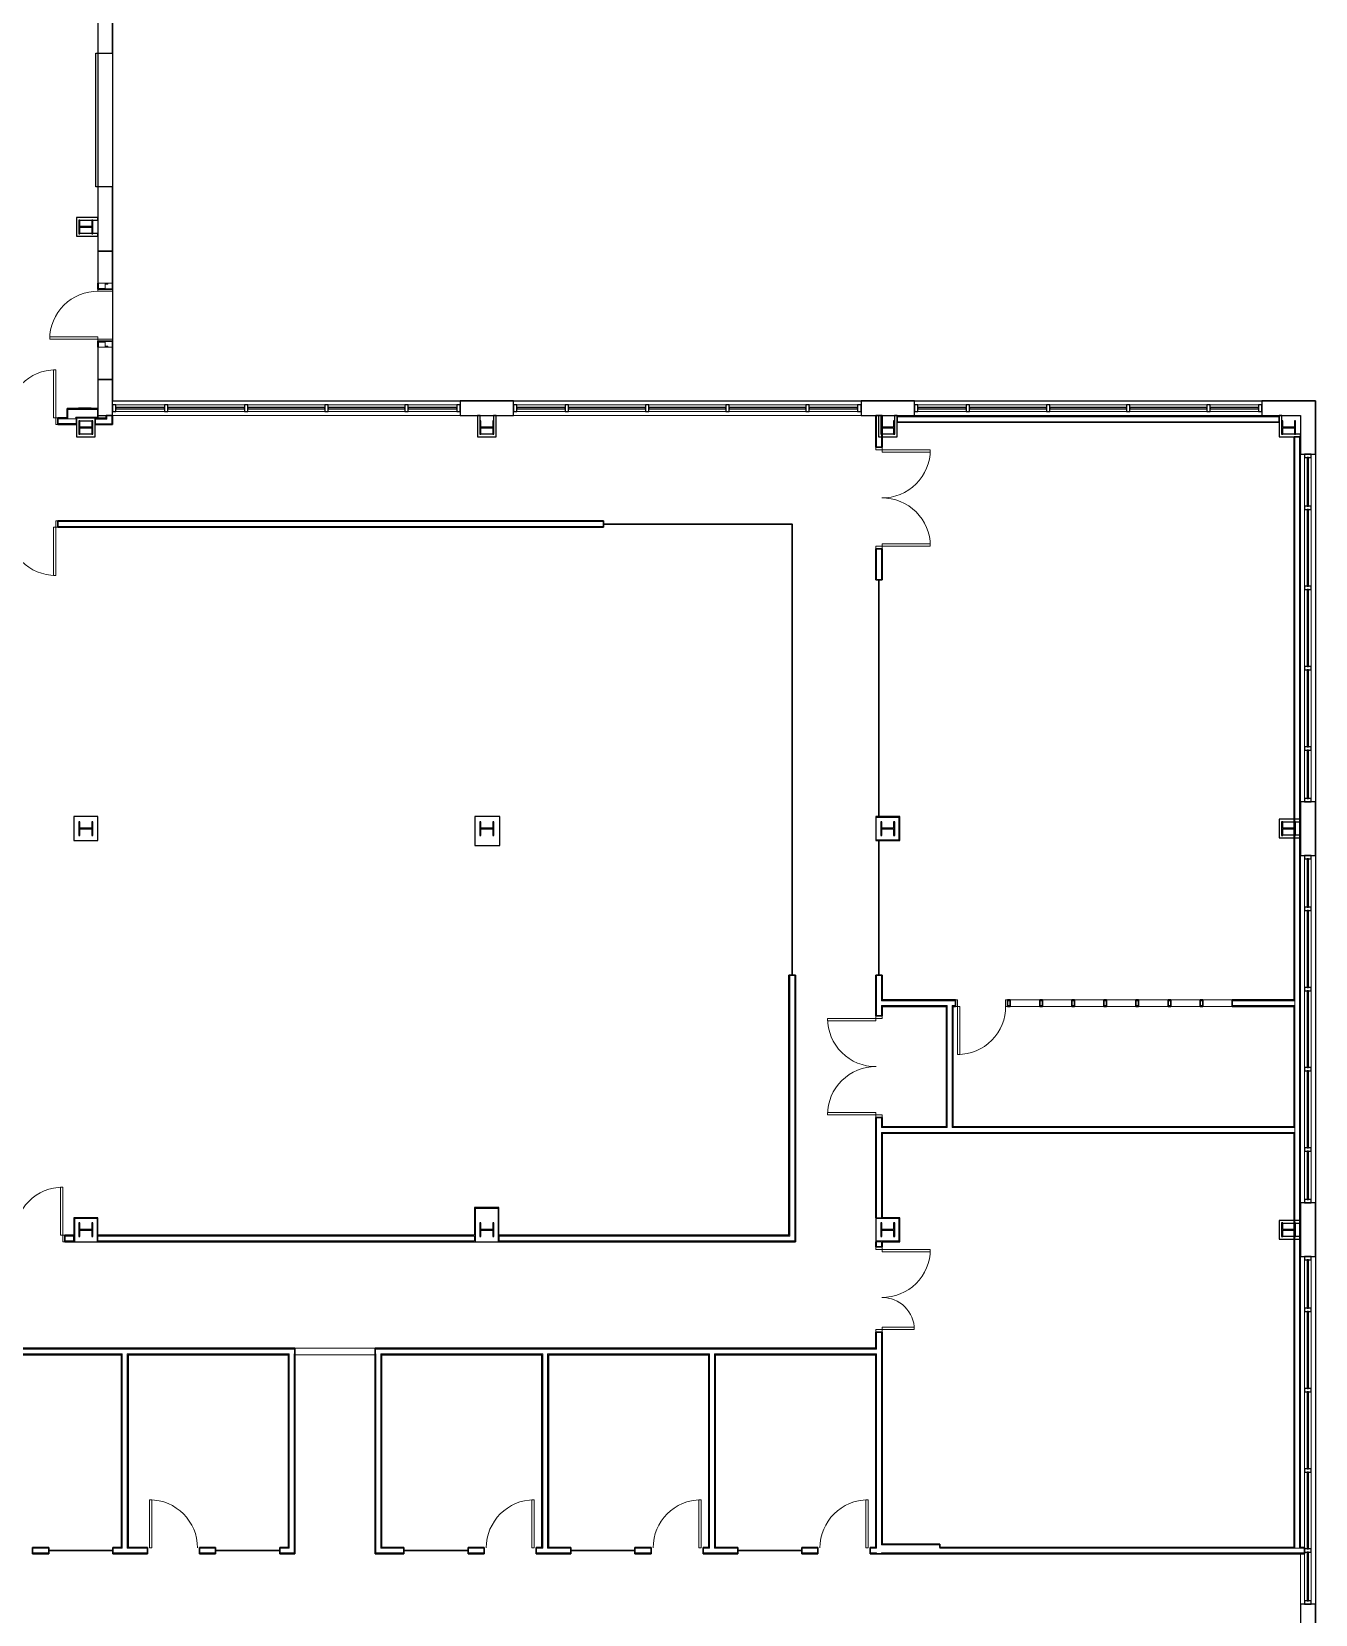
# Model space of a CAD drawing. Header units: millimetres. Extents: x -15988 to 119026, y 0 to 105082.
# Drawn here: x 94626 to 119026, y 19542 to 49610 of the extents above; entities that cross this region are included whole.
import ezdxf

# ---------------------------------------------------------------- set-up
doc = ezdxf.new("R2010")
doc.units = ezdxf.units.MM
doc.header["$LTSCALE"] = 25
doc.header["$MEASUREMENT"] = 0
doc.layers.add('PLANON_CONSTRUCTION', color=8, linetype='CONTINUOUS', lineweight=18)
doc.layers.add('PLANON_FLOOR_POLYLINE', color=5, linetype='CONTINUOUS')

msp = doc.modelspace()

# ---------------------------------------------------------------- linework, layer by layer
at = {"layer": 'PLANON_CONSTRUCTION', "lineweight": 25}
for p, q in [((95883, 51742), (95883, 49202)), ((96166, 49202), (96166, 51742)), ((95845, 49202), (95883, 49202)), ((95845, 46662), (95845, 49202)), ((95883, 49202), (96166, 49202)), ((95883, 49202), (95883, 46662)), ((95883, 46662), (95845, 46662)), ((96166, 46662), (95883, 46662)), ((95883, 46662), (95883, 45442)), ((96166, 45442), (96166, 46662)), ((95531, 46077), (95480, 46077)), ((95480, 46077), (95480, 45722)), ((95525, 46028), (95525, 45771)), ((95545, 46028), (95525, 46028)), ((95883, 46077), (95531, 46077)), ((95545, 45906), (95545, 46028)), ((95545, 46027), (95770, 46027)), ((95790, 46028), (95770, 46028)), ((95770, 46028), (95770, 45906)), ((95789, 46027), (95883, 46027)), ((95790, 45771), (95790, 46028)), ((95883, 46027), (95883, 46077)), ((95480, 45722), (95531, 45722)), ((95525, 45771), (95545, 45771)), ((95531, 45722), (95883, 45722)), ((95770, 45906), (95545, 45906)), ((95545, 45771), (95545, 45894)), ((95545, 45894), (95770, 45894)), ((95770, 45773), (95545, 45773)), ((95770, 45894), (95770, 45771)), ((95770, 45771), (95790, 45771)), ((95883, 45773), (95789, 45773)), ((95883, 45722), (95883, 45773)), ((96166, 45442), (95883, 45442)), ((95883, 45442), (95883, 44833)), ((95883, 45442), (96166, 45442)), ((96166, 44833), (96166, 45442)), ((95883, 43614), (95883, 43004)), ((96166, 43004), (96166, 43614)), ((96166, 43004), (95883, 43004)), ((95883, 43004), (95883, 42598)), ((95883, 43004), (96166, 43004)), ((96166, 42598), (96166, 43004)), ((95883, 42598), (95883, 42315)), ((96166, 42315), (96166, 42598)), ((96229, 42520), (96166, 42520)), ((96166, 42520), (96166, 42393)), ((96229, 42393), (96229, 42520)), ((97150, 42469), (96229, 42469)), ((96229, 42469), (96229, 42444)), ((96229, 42444), (97150, 42444)), ((97150, 42444), (97150, 42469)), ((98674, 42469), (97213, 42469)), ((97213, 42469), (97213, 42444)), ((97213, 42444), (98674, 42444)), ((98674, 42444), (98674, 42469)), ((100198, 42469), (98737, 42469)), ((98737, 42469), (98737, 42444)), ((98737, 42444), (100198, 42444)), ((100198, 42444), (100198, 42469)), ((101722, 42469), (100261, 42469)), ((100261, 42469), (100261, 42444)), ((100261, 42444), (101722, 42444)), ((101722, 42444), (101722, 42469)), ((102706, 42469), (101785, 42469)), ((101785, 42469), (101785, 42444)), ((101785, 42444), (102706, 42444)), ((102706, 42444), (102706, 42469)), ((103278, 42598), (102770, 42598)), ((102770, 42598), (102770, 42315)), ((103786, 42598), (103278, 42598)), ((103786, 42315), (103786, 42598)), ((103849, 42520), (103786, 42520)), ((103786, 42520), (103786, 42393)), ((103849, 42393), (103849, 42520)), ((104770, 42469), (103849, 42469)), ((103849, 42469), (103849, 42444)), ((103849, 42444), (104770, 42444)), ((104770, 42444), (104770, 42469)), ((106294, 42469), (104833, 42469)), ((104833, 42469), (104833, 42444)), ((104833, 42444), (106294, 42444)), ((106294, 42444), (106294, 42469)), ((107818, 42469), (106357, 42469)), ((106357, 42469), (106357, 42444)), ((106357, 42444), (107818, 42444)), ((107818, 42444), (107818, 42469)), ((109342, 42469), (107881, 42469)), ((107881, 42469), (107881, 42444)), ((107881, 42444), (109342, 42444)), ((109342, 42444), (109342, 42469)), ((110326, 42469), (109405, 42469)), ((109405, 42469), (109405, 42444)), ((109405, 42444), (110326, 42444)), ((110326, 42444), (110326, 42469)), ((110898, 42598), (110390, 42598)), ((110390, 42598), (110390, 42315)), ((111406, 42598), (110898, 42598)), ((111406, 42315), (111406, 42598)), ((111469, 42520), (111406, 42520)), ((111406, 42520), (111406, 42393)), ((111469, 42393), (111469, 42520)), ((112390, 42469), (111469, 42469)), ((111469, 42469), (111469, 42444)), ((111469, 42444), (112390, 42444)), ((112390, 42444), (112390, 42469)), ((113914, 42469), (112453, 42469)), ((112453, 42469), (112453, 42444)), ((112453, 42444), (113914, 42444)), ((113914, 42444), (113914, 42469)), ((115438, 42469), (113977, 42469)), ((113977, 42469), (113977, 42444)), ((113977, 42444), (115438, 42444)), ((115438, 42444), (115438, 42469)), ((116962, 42469), (115501, 42469)), ((115501, 42469), (115501, 42444)), ((115501, 42444), (116962, 42444)), ((116962, 42444), (116962, 42469)), ((117946, 42469), (117025, 42469)), ((117025, 42469), (117025, 42444)), ((117025, 42444), (117946, 42444)), ((117946, 42444), (117946, 42469)), ((118518, 42598), (118010, 42598)), ((118010, 42598), (118010, 42315)), ((118743, 42598), (118518, 42598)), ((119026, 42598), (118743, 42598)), ((119026, 42090), (119026, 42598)), ((95531, 42267), (95480, 42267)), ((95480, 42267), (95480, 41912)), ((95525, 42218), (95525, 41961)), ((95545, 42218), (95525, 42218)), ((95785, 42267), (95531, 42267)), ((95545, 42096), (95545, 42218)), ((95545, 42217), (95770, 42217)), ((95770, 42096), (95545, 42096)), ((95790, 42218), (95770, 42218)), ((95770, 42218), (95770, 42096)), ((95835, 42267), (95785, 42267)), ((95790, 41961), (95790, 42218)), ((95835, 41912), (95835, 42267)), ((95883, 42315), (96166, 42315)), ((96166, 42393), (96229, 42393)), ((102770, 42315), (103278, 42315)), ((103151, 42315), (103100, 42315)), ((103100, 42315), (103100, 41912)), ((103145, 42218), (103145, 41961)), ((103165, 42218), (103145, 42218)), ((103151, 42218), (103151, 42315)), ((103165, 42096), (103165, 42218)), ((103390, 42096), (103165, 42096)), ((103278, 42315), (103786, 42315)), ((103410, 42218), (103390, 42218)), ((103390, 42218), (103390, 42096)), ((103405, 42315), (103405, 42218)), ((103455, 42315), (103405, 42315)), ((103410, 41961), (103410, 42218)), ((103455, 41912), (103455, 42315)), ((103786, 42393), (103849, 42393)), ((110390, 42315), (110898, 42315)), ((110771, 42315), (110720, 42315)), ((110720, 42315), (110720, 41912)), ((110765, 42218), (110765, 41961)), ((110785, 42218), (110765, 42218)), ((110771, 42218), (110771, 42315)), ((110785, 42096), (110785, 42218)), ((111010, 42096), (110785, 42096)), ((110898, 42315), (111406, 42315)), ((111030, 42218), (111010, 42218)), ((111010, 42218), (111010, 42096)), ((111025, 42315), (111025, 42218)), ((111075, 42315), (111025, 42315)), ((111030, 41961), (111030, 42218)), ((111075, 41912), (111075, 42315)), ((111406, 42393), (111469, 42393)), ((118010, 42315), (118518, 42315)), ((118391, 42315), (118340, 42315)), ((118340, 42315), (118340, 41912)), ((118385, 42218), (118385, 41961)), ((118405, 42218), (118385, 42218)), ((118391, 42218), (118391, 42315)), ((118405, 42096), (118405, 42218)), ((118630, 42096), (118405, 42096)), ((118518, 42315), (118743, 42315)), ((118650, 42218), (118630, 42218)), ((118630, 42218), (118630, 42096)), ((118650, 41961), (118650, 42218)), ((118743, 42315), (118743, 42090)), ((95480, 41912), (95531, 41912)), ((95525, 41961), (95545, 41961)), ((95531, 41912), (95785, 41912)), ((95545, 41961), (95545, 42084)), ((95545, 42084), (95770, 42084)), ((95770, 41963), (95545, 41963)), ((95770, 42084), (95770, 41961)), ((95770, 41961), (95790, 41961)), ((95785, 41912), (95835, 41912)), ((103100, 41912), (103151, 41912)), ((103145, 41961), (103165, 41961)), ((103151, 41912), (103405, 41912)), ((103165, 41961), (103165, 42084)), ((103165, 42084), (103390, 42084)), ((103390, 41963), (103165, 41963)), ((103390, 42084), (103390, 41961)), ((103390, 41961), (103410, 41961)), ((103405, 41912), (103455, 41912)), ((110720, 41912), (110771, 41912)), ((110765, 41961), (110785, 41961)), ((110771, 41912), (111025, 41912)), ((110785, 41961), (110785, 42084)), ((110785, 42084), (111010, 42084)), ((111010, 41963), (110785, 41963)), ((111010, 42084), (111010, 41961)), ((111010, 41961), (111030, 41961)), ((111025, 41912), (111075, 41912)), ((118340, 41912), (118391, 41912)), ((118385, 41961), (118405, 41961)), ((118391, 41912), (118743, 41912)), ((118405, 41961), (118405, 42084)), ((118405, 42084), (118630, 42084)), ((118630, 41963), (118405, 41963)), ((118630, 42084), (118630, 41961)), ((118630, 41961), (118650, 41961)), ((118743, 41963), (118649, 41963)), ((118743, 42090), (118743, 41582)), ((118743, 41912), (118743, 41963)), ((119026, 41582), (119026, 42090)), ((118743, 41582), (119026, 41582)), ((118897, 41518), (118872, 41518)), ((118872, 41518), (118872, 40597)), ((118897, 40597), (118897, 41518)), ((118872, 40597), (118897, 40597)), ((118897, 40534), (118872, 40534)), ((118872, 40534), (118872, 39073)), ((118897, 39073), (118897, 40534)), ((118872, 39073), (118897, 39073)), ((118897, 39010), (118872, 39010)), ((118872, 39010), (118872, 37549)), ((118897, 37549), (118897, 39010)), ((118872, 37549), (118897, 37549)), ((118897, 37486), (118872, 37486)), ((118872, 37486), (118872, 36025)), ((118897, 36025), (118897, 37486)), ((118872, 36025), (118897, 36025)), ((118897, 35962), (118872, 35962)), ((118872, 35962), (118872, 35041)), ((118897, 35041), (118897, 35962)), ((119026, 34978), (118743, 34978)), ((118743, 34978), (118743, 34470)), ((118948, 35041), (118821, 35041)), ((118821, 35041), (118821, 34978)), ((118821, 34978), (118948, 34978)), ((118872, 35041), (118897, 35041)), ((118948, 34978), (118948, 35041)), ((119026, 34470), (119026, 34978)), ((95886, 34698), (95429, 34698)), ((95429, 34698), (95429, 34241)), ((95525, 34598), (95525, 34341)), ((95545, 34598), (95525, 34598)), ((95545, 34476), (95545, 34598)), ((95790, 34598), (95770, 34598)), ((95770, 34598), (95770, 34476)), ((95790, 34341), (95790, 34598)), ((95886, 34241), (95886, 34698)), ((103522, 34698), (103049, 34698)), ((103049, 34698), (103049, 34152)), ((103145, 34598), (103145, 34341)), ((103165, 34598), (103145, 34598)), ((103165, 34476), (103165, 34598)), ((103410, 34598), (103390, 34598)), ((103390, 34598), (103390, 34476)), ((103410, 34341), (103410, 34598)), ((103522, 34152), (103522, 34698)), ((111126, 34698), (110669, 34698)), ((110669, 34698), (110669, 34241)), ((110765, 34598), (110765, 34341)), ((110785, 34598), (110765, 34598)), ((110785, 34476), (110785, 34598)), ((111030, 34598), (111010, 34598)), ((111010, 34598), (111010, 34476)), ((111030, 34341), (111030, 34598)), ((111126, 34241), (111126, 34698)), ((118391, 34647), (118340, 34647)), ((118340, 34647), (118340, 34292)), ((118385, 34598), (118385, 34341)), ((118405, 34598), (118385, 34598)), ((118743, 34647), (118391, 34647)), ((118405, 34476), (118405, 34598)), ((118405, 34597), (118630, 34597)), ((118650, 34598), (118630, 34598)), ((118630, 34598), (118630, 34476)), ((118649, 34597), (118743, 34597)), ((118650, 34341), (118650, 34598)), ((118743, 34597), (118743, 34647)), ((95525, 34341), (95545, 34341)), ((95770, 34476), (95545, 34476)), ((95545, 34341), (95545, 34464)), ((95545, 34464), (95770, 34464)), ((95770, 34464), (95770, 34341)), ((95770, 34341), (95790, 34341)), ((103145, 34341), (103165, 34341)), ((103390, 34476), (103165, 34476)), ((103165, 34341), (103165, 34464)), ((103165, 34464), (103390, 34464)), ((103390, 34464), (103390, 34341)), ((103390, 34341), (103410, 34341)), ((110765, 34341), (110785, 34341)), ((111010, 34476), (110785, 34476)), ((110785, 34341), (110785, 34464)), ((110785, 34464), (111010, 34464)), ((111010, 34464), (111010, 34341)), ((111010, 34341), (111030, 34341)), ((118340, 34292), (118391, 34292)), ((118385, 34341), (118405, 34341)), ((118391, 34292), (118743, 34292)), ((118630, 34476), (118405, 34476)), ((118405, 34341), (118405, 34464)), ((118405, 34464), (118630, 34464)), ((118630, 34343), (118405, 34343)), ((118630, 34464), (118630, 34341)), ((118630, 34341), (118650, 34341)), ((118743, 34343), (118649, 34343)), ((118743, 34470), (118743, 33962)), ((118743, 34292), (118743, 34343)), ((119026, 33962), (119026, 34470)), ((95429, 34241), (95886, 34241)), ((103049, 34152), (103522, 34152)), ((110669, 34241), (111126, 34241)), ((118743, 33962), (119026, 33962)), ((118897, 33898), (118872, 33898)), ((118872, 33898), (118872, 32977)), ((118897, 32977), (118897, 33898)), ((118872, 32977), (118897, 32977)), ((118897, 32914), (118872, 32914)), ((118872, 32914), (118872, 31453)), ((118897, 31453), (118897, 32914)), ((118872, 31453), (118897, 31453)), ((118897, 31390), (118872, 31390)), ((118872, 31390), (118872, 29929)), ((118897, 29929), (118897, 31390)), ((118872, 29929), (118897, 29929)), ((118897, 29866), (118872, 29866)), ((118872, 29866), (118872, 28405)), ((118897, 28405), (118897, 29866)), ((118872, 28405), (118897, 28405)), ((118897, 28342), (118872, 28342)), ((118872, 28342), (118872, 27421)), ((118897, 27421), (118897, 28342)), ((118948, 27421), (118821, 27421)), ((118821, 27421), (118821, 27358)), ((118872, 27421), (118897, 27421)), ((118948, 27358), (118948, 27421)), ((95886, 27078), (95429, 27078)), ((95429, 27078), (95429, 26745)), ((95886, 26745), (95886, 27078)), ((103509, 27269), (103046, 27269)), ((103046, 27269), (103046, 26745)), ((103509, 26745), (103509, 27269)), ((110669, 27078), (110669, 26621)), ((111126, 27078), (110793, 27078)), ((111126, 26621), (111126, 27078)), ((119026, 27358), (118743, 27358)), ((118743, 27358), (118743, 26850)), ((118821, 27358), (118948, 27358)), ((119026, 26850), (119026, 27358)), ((95525, 26978), (95525, 26721)), ((95545, 26978), (95525, 26978)), ((95545, 26856), (95545, 26978)), ((95770, 26856), (95545, 26856)), ((95545, 26721), (95545, 26844)), ((95545, 26844), (95770, 26844)), ((95790, 26978), (95770, 26978)), ((95770, 26978), (95770, 26856)), ((95770, 26844), (95770, 26721)), ((95790, 26721), (95790, 26978)), ((103145, 26978), (103145, 26721)), ((103165, 26978), (103145, 26978)), ((103165, 26856), (103165, 26978)), ((103390, 26856), (103165, 26856)), ((103165, 26721), (103165, 26844)), ((103165, 26844), (103390, 26844)), ((103410, 26978), (103390, 26978)), ((103390, 26978), (103390, 26856)), ((103390, 26844), (103390, 26721)), ((103410, 26721), (103410, 26978)), ((110765, 26978), (110765, 26721)), ((110785, 26978), (110765, 26978)), ((110785, 26856), (110785, 26978)), ((111010, 26856), (110785, 26856)), ((110785, 26721), (110785, 26844)), ((110785, 26844), (111010, 26844)), ((111030, 26978), (111010, 26978)), ((111010, 26978), (111010, 26856)), ((111010, 26844), (111010, 26721)), ((111030, 26721), (111030, 26978)), ((118391, 27027), (118340, 27027)), ((118340, 27027), (118340, 26672)), ((118385, 26978), (118385, 26721)), ((118405, 26978), (118385, 26978)), ((118743, 27027), (118391, 27027)), ((118405, 26856), (118405, 26978)), ((118405, 26977), (118630, 26977)), ((118630, 26856), (118405, 26856)), ((118405, 26721), (118405, 26844)), ((118405, 26844), (118630, 26844)), ((118650, 26978), (118630, 26978)), ((118630, 26978), (118630, 26856)), ((118630, 26844), (118630, 26721)), ((118649, 26977), (118743, 26977)), ((118650, 26721), (118650, 26978)), ((118743, 26977), (118743, 27027)), ((118743, 26850), (118743, 26342)), ((119026, 26342), (119026, 26850)), ((95429, 26621), (95886, 26621)), ((95525, 26721), (95545, 26721)), ((95770, 26721), (95790, 26721)), ((103046, 26621), (103509, 26621)), ((103145, 26721), (103165, 26721)), ((103390, 26721), (103410, 26721)), ((110765, 26721), (110785, 26721)), ((110793, 26621), (111126, 26621)), ((111010, 26721), (111030, 26721)), ((118340, 26672), (118391, 26672)), ((118385, 26721), (118405, 26721)), ((118391, 26672), (118743, 26672)), ((118630, 26723), (118405, 26723)), ((118630, 26721), (118650, 26721)), ((118743, 26723), (118649, 26723)), ((118743, 26672), (118743, 26723)), ((118743, 26342), (119026, 26342)), ((118897, 26278), (118872, 26278)), ((118872, 26278), (118872, 25357)), ((118897, 25357), (118897, 26278)), ((118872, 25357), (118897, 25357)), ((118897, 25294), (118872, 25294)), ((118872, 25294), (118872, 23833)), ((118897, 23833), (118897, 25294)), ((118872, 23833), (118897, 23833)), ((118897, 23770), (118872, 23770)), ((118872, 23770), (118872, 22309)), ((118897, 22309), (118897, 23770)), ((118872, 22309), (118897, 22309)), ((118897, 22246), (118872, 22246)), ((118872, 22246), (118872, 20785)), ((118897, 20785), (118897, 22246)), ((118872, 20785), (118897, 20785)), ((118897, 20722), (118872, 20722)), ((118872, 20722), (118872, 19801)), ((118897, 19801), (118897, 20722)), ((119026, 19738), (118743, 19738)), ((118743, 19738), (118743, 19230)), ((118948, 19801), (118821, 19801)), ((118821, 19801), (118821, 19738)), ((118821, 19738), (118948, 19738)), ((118872, 19801), (118897, 19801)), ((118948, 19738), (118948, 19801)), ((119026, 19230), (119026, 19738))]:
    msp.add_line(p, q, dxfattribs=at)
at = {"layer": 'PLANON_CONSTRUCTION'}
for p, q in [((95883, 44833), (95899, 44833)), ((95899, 44833), (95883, 44833)), ((95899, 44833), (96024, 44833)), ((95899, 44833), (95899, 44734)), ((96024, 44833), (95899, 44833)), ((96024, 44833), (96064, 44833)), ((96064, 44833), (96024, 44833)), ((96024, 44833), (96024, 44820)), ((96024, 44820), (96024, 44811)), ((96024, 44820), (96064, 44820)), ((96024, 44811), (96024, 44734)), ((96024, 44811), (96074, 44811)), ((96064, 44833), (96074, 44833)), ((96074, 44833), (96064, 44833)), ((96064, 44820), (96064, 44833)), ((96074, 44833), (96166, 44833)), ((96166, 44833), (96074, 44833)), ((96074, 44811), (96074, 44833)), ((95883, 44718), (96166, 44718)), ((95883, 44680), (95883, 44718)), ((96166, 44680), (95883, 44680)), ((95899, 44734), (96024, 44734)), ((96024, 44718), (96024, 44734)), ((96166, 44718), (96166, 44680)), ((94969, 43810), (95883, 43810)), ((94969, 43766), (94969, 43810)), ((95883, 43766), (94969, 43766)), ((95883, 43810), (95883, 43766)), ((95883, 43766), (96166, 43766)), ((95883, 43728), (95883, 43766)), ((96166, 43728), (95883, 43728)), ((95899, 43614), (95883, 43614)), ((95883, 43614), (95899, 43614)), ((95899, 43712), (95899, 43614)), ((96024, 43712), (95899, 43712)), ((96024, 43614), (95899, 43614)), ((95899, 43614), (96024, 43614)), ((96024, 43712), (96024, 43728)), ((96024, 43712), (96024, 43636)), ((96074, 43636), (96024, 43636)), ((96024, 43636), (96024, 43626)), ((96064, 43626), (96024, 43626)), ((96024, 43626), (96024, 43614)), ((96064, 43614), (96024, 43614)), ((96024, 43614), (96064, 43614)), ((96064, 43614), (96064, 43626)), ((96074, 43614), (96064, 43614)), ((96064, 43614), (96074, 43614)), ((96074, 43614), (96074, 43636)), ((96166, 43614), (96074, 43614)), ((96074, 43614), (96166, 43614)), ((96166, 43766), (96166, 43728)), ((95040, 43185), (95040, 42271)), ((95084, 43185), (95040, 43185)), ((95084, 42271), (95084, 43185)), ((95315, 42432), (95315, 42255)), ((95883, 42432), (95315, 42432)), ((96166, 42598), (102770, 42598)), ((97150, 42520), (96229, 42520)), ((98674, 42520), (97213, 42520)), ((100198, 42520), (98737, 42520)), ((101722, 42520), (100261, 42520)), ((102706, 42520), (101785, 42520)), ((103786, 42598), (110390, 42598)), ((104770, 42520), (103849, 42520)), ((106294, 42520), (104833, 42520)), ((107818, 42520), (106357, 42520)), ((109342, 42520), (107881, 42520)), ((110326, 42520), (109405, 42520)), ((111406, 42598), (118010, 42598)), ((112390, 42520), (111469, 42520)), ((113914, 42520), (112453, 42520)), ((115438, 42520), (113977, 42520)), ((116962, 42520), (115501, 42520)), ((117946, 42520), (117025, 42520)), ((95040, 42271), (95084, 42271)), ((95122, 42271), (95084, 42271)), ((95084, 42271), (95084, 42147)), ((95084, 42147), (95122, 42147)), ((95122, 42147), (95122, 42271)), ((95480, 42255), (95122, 42255)), ((95480, 42163), (95122, 42163)), ((95467, 42271), (95467, 42255)), ((96058, 42251), (95835, 42251)), ((96150, 42159), (95835, 42159)), ((96058, 42251), (96058, 42315)), ((96150, 42159), (96150, 42315)), ((102770, 42315), (96166, 42315)), ((97150, 42393), (96229, 42393)), ((98674, 42393), (97213, 42393)), ((100198, 42393), (98737, 42393)), ((101722, 42393), (100261, 42393)), ((102706, 42393), (101785, 42393)), ((110390, 42315), (103786, 42315)), ((104770, 42393), (103849, 42393)), ((106294, 42393), (104833, 42393)), ((107818, 42393), (106357, 42393)), ((109342, 42393), (107881, 42393)), ((110326, 42393), (109405, 42393)), ((110685, 42315), (110685, 41718)), ((110777, 42315), (110777, 42218)), ((118010, 42315), (111406, 42315)), ((112390, 42393), (111469, 42393)), ((113914, 42393), (112453, 42393)), ((115438, 42393), (113977, 42393)), ((116962, 42393), (115501, 42393)), ((117946, 42393), (117025, 42393)), ((110777, 41961), (110777, 41718)), ((118638, 41912), (118638, 34598)), ((110669, 41718), (110669, 41667)), ((110793, 41718), (110669, 41718)), ((110669, 41667), (110793, 41667)), ((110793, 41667), (110793, 41718)), ((110793, 41623), (110793, 41667)), ((110793, 41667), (111707, 41667)), ((111707, 41623), (110793, 41623)), ((111707, 41667), (111707, 41623)), ((118743, 34978), (118743, 41582)), ((118821, 41518), (118821, 40597)), ((118948, 41518), (118948, 40597)), ((119026, 41582), (119026, 34978)), ((95122, 40318), (95084, 40318)), ((95084, 40318), (95084, 40194)), ((95122, 40194), (95122, 40318)), ((95122, 40302), (105494, 40302)), ((118821, 40534), (118821, 39073)), ((118948, 40534), (118948, 39073)), ((95040, 40194), (95084, 40194)), ((95040, 39280), (95040, 40194)), ((95084, 40194), (95084, 39280)), ((95084, 40194), (95122, 40194)), ((95122, 40210), (105494, 40210)), ((106670, 40262), (105494, 40262)), ((105494, 40262), (105494, 40250)), ((105494, 40250), (106670, 40250)), ((107127, 40262), (106670, 40262)), ((106670, 40262), (106670, 40250)), ((106670, 40250), (106670, 40262)), ((106670, 40250), (107127, 40250)), ((107127, 40250), (107127, 40262)), ((107584, 40262), (107127, 40262)), ((107127, 40262), (107127, 40250)), ((107127, 40250), (107584, 40250)), ((107584, 40250), (107584, 40262)), ((108499, 40262), (107584, 40262)), ((107584, 40262), (107584, 40250)), ((107584, 40250), (108499, 40250)), ((109083, 40262), (108499, 40262)), ((108499, 40262), (108499, 40250)), ((108499, 40250), (108499, 40262)), ((108499, 40250), (109083, 40250)), ((109089, 40256), (109077, 40256)), ((109077, 40256), (109077, 39611)), ((109083, 40250), (109083, 40262)), ((109089, 39611), (109089, 40256)), ((110669, 39838), (110669, 39788)), ((110793, 39838), (110669, 39838)), ((110669, 39788), (110793, 39788)), ((110685, 39788), (110685, 39195)), ((110777, 39788), (110777, 39195)), ((110793, 39883), (110793, 39838)), ((111707, 39883), (110793, 39883)), ((110793, 39838), (111707, 39838)), ((110793, 39788), (110793, 39838)), ((111707, 39838), (111707, 39883)), ((109077, 39611), (109089, 39611)), ((109089, 39611), (109077, 39611)), ((109077, 39611), (109077, 39002)), ((109089, 39002), (109089, 39611)), ((95084, 39280), (95040, 39280)), ((110737, 39195), (110725, 39195)), ((110725, 39195), (110725, 38696)), ((110737, 38696), (110737, 39195)), ((109077, 39002), (109089, 39002)), ((109089, 39002), (109077, 39002)), ((109077, 39002), (109077, 38545)), ((109089, 38545), (109089, 39002)), ((118821, 39010), (118821, 37549)), ((118948, 39010), (118948, 37549)), ((109077, 38545), (109089, 38545)), ((109089, 38545), (109077, 38545)), ((109077, 38545), (109077, 37630)), ((109089, 37630), (109089, 38545)), ((110737, 38696), (110725, 38696)), ((110725, 38696), (110725, 37782)), ((110725, 38696), (110737, 38696)), ((110737, 37782), (110737, 38696)), ((109089, 37630), (109077, 37630)), ((109077, 37630), (109077, 37021)), ((109077, 37630), (109089, 37630)), ((109089, 37021), (109089, 37630)), ((110737, 37782), (110725, 37782)), ((110725, 37782), (110725, 37172)), ((110725, 37782), (110737, 37782)), ((110737, 37172), (110737, 37782)), ((118821, 37486), (118821, 36025)), ((118948, 37486), (118948, 36025)), ((109077, 37021), (109089, 37021)), ((109089, 37021), (109077, 37021)), ((109077, 37021), (109077, 36106)), ((109089, 36106), (109089, 37021)), ((110737, 37172), (110725, 37172)), ((110725, 37172), (110725, 36715)), ((110725, 37172), (110737, 37172)), ((110737, 36715), (110737, 37172)), ((110737, 36715), (110725, 36715)), ((110725, 36715), (110725, 35801)), ((110725, 36715), (110737, 36715)), ((110737, 35801), (110737, 36715)), ((109077, 36106), (109089, 36106)), ((109089, 36106), (109077, 36106)), ((109077, 36106), (109077, 35649)), ((109089, 35649), (109089, 36106)), ((110737, 35801), (110725, 35801)), ((110725, 35801), (110725, 35191)), ((110725, 35801), (110737, 35801)), ((110737, 35191), (110737, 35801)), ((118821, 35962), (118821, 35041)), ((118948, 35962), (118948, 35041)), ((109077, 35649), (109089, 35649)), ((109089, 35649), (109077, 35649)), ((109077, 35649), (109077, 34735)), ((109089, 34735), (109089, 35649)), ((110725, 35191), (110737, 35191)), ((110737, 35191), (110725, 35191)), ((110725, 35191), (110725, 34698)), ((110737, 34698), (110737, 35191)), ((109077, 34735), (109089, 34735)), ((109089, 34735), (109077, 34735)), ((109077, 34735), (109077, 34125)), ((109089, 34125), (109089, 34735)), ((111110, 34682), (110669, 34682)), ((110725, 34698), (110737, 34698)), ((111110, 34257), (111110, 34682)), ((118638, 34341), (118638, 26978)), ((109077, 34125), (109089, 34125)), ((109089, 34125), (109077, 34125)), ((109077, 34125), (109077, 33515)), ((109089, 33515), (109089, 34125)), ((110669, 34257), (111110, 34257)), ((110725, 34241), (110725, 33631)), ((110737, 34241), (110725, 34241)), ((110737, 33631), (110737, 34241)), ((118743, 27358), (118743, 33962)), ((118821, 33898), (118821, 32977)), ((118948, 33898), (118948, 32977)), ((119026, 33962), (119026, 27358)), ((109089, 33515), (109077, 33515)), ((109077, 33515), (109077, 33058)), ((109077, 33515), (109089, 33515)), ((109089, 33058), (109089, 33515)), ((110725, 33631), (110725, 33174)), ((110737, 33631), (110725, 33631)), ((110725, 33631), (110737, 33631)), ((110737, 33174), (110737, 33631)), ((110725, 33174), (110725, 32296)), ((110737, 33174), (110725, 33174)), ((110725, 33174), (110737, 33174)), ((110737, 32296), (110737, 33174)), ((109089, 33058), (109077, 33058)), ((109077, 33058), (109077, 32601)), ((109077, 33058), (109089, 33058)), ((109089, 32601), (109089, 33058)), ((118821, 32914), (118821, 31453)), ((118948, 32914), (118948, 31453)), ((109077, 32601), (109089, 32601)), ((109089, 32601), (109077, 32601)), ((109077, 32601), (109077, 31687)), ((109089, 31687), (109089, 32601)), ((110725, 32296), (110725, 31687)), ((110737, 32296), (110725, 32296)), ((110725, 32296), (110737, 32296)), ((110737, 31687), (110737, 32296)), ((109037, 31687), (109037, 26729)), ((109077, 31687), (109089, 31687)), ((109129, 31687), (109129, 26637)), ((110685, 31687), (110685, 30914)), ((110725, 31687), (110737, 31687)), ((110777, 31687), (110777, 31199)), ((118821, 31390), (118821, 29929)), ((118948, 31390), (118948, 29929)), ((112187, 31199), (110777, 31199)), ((112028, 31107), (110777, 31107)), ((110777, 31107), (110777, 30914)), ((112028, 28789), (112028, 31107)), ((112187, 31107), (112120, 31107)), ((112120, 28789), (112120, 31107)), ((112225, 31215), (112187, 31215)), ((112187, 31215), (112187, 31091)), ((112187, 31091), (112225, 31091)), ((112225, 31091), (112225, 31215)), ((112269, 31091), (112225, 31091)), ((112225, 31091), (112225, 30177)), ((112269, 30177), (112269, 31091)), ((113177, 31215), (113139, 31215)), ((113139, 31215), (113139, 31091)), ((113139, 31091), (113177, 31091)), ((113177, 31091), (113177, 31215)), ((113228, 31199), (113177, 31199)), ((113228, 31107), (113177, 31107)), ((113228, 31215), (113787, 31215)), ((113787, 31091), (113228, 31091)), ((113838, 31199), (113787, 31199)), ((113838, 31107), (113787, 31107)), ((113838, 31215), (114397, 31215)), ((114397, 31091), (113838, 31091)), ((114447, 31199), (114397, 31199)), ((114447, 31107), (114397, 31107)), ((114447, 31215), (115006, 31215)), ((115006, 31091), (114447, 31091)), ((115057, 31199), (115006, 31199)), ((115057, 31107), (115006, 31107)), ((115057, 31215), (115616, 31215)), ((115616, 31091), (115057, 31091)), ((115666, 31199), (115616, 31199)), ((115666, 31107), (115616, 31107)), ((115666, 31215), (116225, 31215)), ((116225, 31091), (115666, 31091)), ((116276, 31199), (116225, 31199)), ((116276, 31107), (116225, 31107)), ((116276, 31215), (116835, 31215)), ((116835, 31091), (116276, 31091)), ((116886, 31199), (116835, 31199)), ((116886, 31107), (116835, 31107)), ((116886, 31215), (117445, 31215)), ((117445, 31091), (116886, 31091)), ((118638, 31199), (117445, 31199)), ((118638, 31107), (117445, 31107)), ((109755, 30863), (109755, 30818)), ((110669, 30863), (109755, 30863)), ((109755, 30818), (110669, 30818)), ((110793, 30914), (110669, 30914)), ((110669, 30914), (110669, 30863)), ((110669, 30818), (110669, 30863)), ((110669, 30863), (110793, 30863)), ((110793, 30863), (110793, 30914)), ((112225, 30177), (112269, 30177)), ((118821, 29866), (118821, 28405)), ((118948, 29866), (118948, 28405)), ((109755, 29078), (110669, 29078)), ((109755, 29034), (109755, 29078)), ((110669, 29034), (109755, 29034)), ((110669, 29078), (110669, 29034)), ((110793, 29034), (110669, 29034)), ((110669, 29034), (110669, 28983)), ((110669, 28983), (110793, 28983)), ((110685, 28983), (110685, 27078)), ((110777, 28983), (110777, 28789)), ((110793, 28983), (110793, 29034)), ((112028, 28789), (110777, 28789)), ((118638, 28697), (110777, 28697)), ((110777, 28697), (110777, 27078)), ((118638, 28789), (112120, 28789)), ((118821, 28342), (118821, 27421)), ((118948, 28342), (118948, 27421)), ((95174, 27659), (95174, 26745)), ((95219, 27659), (95174, 27659)), ((95219, 26745), (95219, 27659)), ((95445, 27062), (95445, 26621)), ((95870, 27062), (95445, 27062)), ((95870, 26621), (95870, 27062)), ((103062, 27253), (103062, 26621)), ((103493, 27253), (103062, 27253)), ((103493, 26621), (103493, 27253)), ((111110, 27062), (110669, 27062)), ((110685, 27078), (110777, 27078)), ((111110, 26637), (111110, 27062)), ((95174, 26745), (95219, 26745)), ((95257, 26745), (95219, 26745)), ((95219, 26745), (95219, 26621)), ((95219, 26621), (95257, 26621)), ((95257, 26621), (95257, 26745)), ((95429, 26729), (95257, 26729)), ((95429, 26637), (95257, 26637)), ((103046, 26729), (95886, 26729)), ((95886, 26729), (95886, 26637)), ((103046, 26637), (95886, 26637)), ((103046, 26637), (103046, 26729)), ((109037, 26729), (103509, 26729)), ((109129, 26637), (103509, 26637)), ((110669, 26637), (111110, 26637)), ((110669, 26527), (110793, 26527)), ((110669, 26476), (110669, 26527)), ((110793, 26476), (110669, 26476)), ((110777, 26621), (110685, 26621)), ((110685, 26621), (110685, 26527)), ((110777, 26621), (110777, 26527)), ((110793, 26527), (110793, 26476)), ((110793, 26432), (110793, 26476)), ((110793, 26476), (111707, 26476)), ((111707, 26476), (111707, 26432)), ((118638, 26721), (118638, 20800)), ((111707, 26432), (110793, 26432)), ((118743, 20815), (118743, 26342)), ((118821, 26278), (118821, 25357)), ((118948, 26278), (118948, 25357)), ((119026, 26342), (119026, 19738)), ((118821, 25294), (118821, 23833)), ((118948, 25294), (118948, 23833)), ((110793, 24997), (110793, 24952)), ((111402, 24997), (110793, 24997)), ((111402, 24952), (111402, 24997)), ((110669, 24952), (110793, 24952)), ((110669, 24902), (110669, 24952)), ((110793, 24902), (110669, 24902)), ((110685, 24902), (110685, 24581)), ((110777, 24902), (110777, 20860)), ((110793, 24952), (111402, 24952)), ((110793, 24952), (110793, 24902)), ((82197, 24581), (99630, 24581)), ((93270, 24489), (96350, 24489)), ((96350, 20800), (96350, 24489)), ((96442, 24489), (99522, 24489)), ((96442, 20800), (96442, 24489)), ((99522, 20800), (99522, 24489)), ((99614, 24489), (99630, 24489)), ((99614, 20708), (99614, 24489)), ((101154, 24597), (99630, 24597)), ((101154, 24473), (99630, 24473)), ((101154, 24581), (110685, 24581)), ((101154, 24489), (101169, 24489)), ((101169, 20708), (101169, 24489)), ((101261, 24489), (104341, 24489)), ((101261, 20800), (101261, 24489)), ((104341, 20800), (104341, 24489)), ((104433, 24489), (107513, 24489)), ((104433, 20800), (104433, 24489)), ((107513, 20800), (107513, 24489)), ((107605, 24489), (110685, 24489)), ((107605, 20800), (107605, 24489)), ((110685, 24489), (110685, 20800)), ((118821, 23770), (118821, 22309)), ((118948, 23770), (118948, 22309)), ((118821, 22246), (118821, 20815)), ((118948, 22246), (118948, 20785)), ((96909, 21719), (96865, 21719)), ((96865, 20804), (96865, 21719)), ((96909, 20804), (96909, 21719)), ((104135, 21719), (104180, 21719)), ((104135, 20804), (104135, 21719)), ((104180, 20804), (104180, 21719)), ((107307, 21719), (107352, 21719)), ((107307, 20804), (107307, 21719)), ((107352, 20804), (107352, 21719)), ((110479, 21719), (110524, 21719)), ((110479, 20804), (110479, 21719)), ((110524, 20804), (110524, 21719)), ((94950, 20800), (94645, 20800)), ((96169, 20760), (94950, 20760)), ((94950, 20760), (94950, 20747)), ((94950, 20747), (96169, 20747)), ((96350, 20800), (96169, 20800)), ((96169, 20747), (96169, 20760)), ((96827, 20800), (96442, 20800)), ((96909, 20804), (96865, 20804)), ((98122, 20800), (97817, 20800)), ((99341, 20760), (98122, 20760)), ((98122, 20760), (98122, 20747)), ((98122, 20747), (99341, 20747)), ((99522, 20800), (99341, 20800)), ((99341, 20747), (99341, 20760)), ((101703, 20800), (101261, 20800)), ((102923, 20760), (101703, 20760)), ((101703, 20760), (101703, 20747)), ((101703, 20747), (102923, 20747)), ((103227, 20800), (102923, 20800)), ((102923, 20747), (102923, 20760)), ((104135, 20804), (104180, 20804)), ((104341, 20800), (104218, 20800)), ((104875, 20800), (104433, 20800)), ((106094, 20760), (104875, 20760)), ((104875, 20760), (104875, 20747)), ((104875, 20747), (106094, 20747)), ((106399, 20800), (106094, 20800)), ((106094, 20747), (106094, 20760)), ((107307, 20804), (107352, 20804)), ((107513, 20800), (107390, 20800)), ((108047, 20800), (107605, 20800)), ((109266, 20760), (108047, 20760)), ((108047, 20760), (108047, 20747)), ((108047, 20747), (109266, 20747)), ((109571, 20800), (109266, 20800)), ((109266, 20747), (109266, 20760)), ((110479, 20804), (110524, 20804)), ((110685, 20800), (110562, 20800)), ((110777, 20860), (111888, 20860)), ((111888, 20815), (111888, 20800)), ((111888, 20800), (118821, 20800)), ((118730, 20800), (118730, 20815)), ((94950, 20708), (94645, 20708)), ((96827, 20708), (96169, 20708)), ((98122, 20708), (97817, 20708)), ((99614, 20708), (99341, 20708)), ((101703, 20708), (101169, 20708)), ((103227, 20708), (102923, 20708)), ((104875, 20708), (104218, 20708)), ((106399, 20708), (106094, 20708)), ((108047, 20708), (107390, 20708)), ((109571, 20708), (109266, 20708)), ((110685, 20708), (110562, 20708)), ((110685, 20708), (110685, 20692)), ((110777, 20708), (110777, 20692)), ((110777, 20708), (118821, 20708)), ((118743, 19738), (118743, 20692)), ((118821, 20692), (118821, 19801)), ((118948, 20722), (118948, 19801))]:
    msp.add_line(p, q, dxfattribs=at)
at = {"layer": 'PLANON_CONSTRUCTION', "lineweight": 30}
for p, q in [((95883, 44833), (95883, 44718)), ((96166, 44718), (96166, 44833)), ((95883, 44718), (96166, 44718)), ((96166, 43728), (95883, 43728)), ((95883, 43728), (95883, 43614)), ((96166, 43614), (96166, 43728)), ((95299, 42448), (95299, 42271)), ((95883, 42448), (95299, 42448)), ((95883, 42280), (95883, 42448)), ((95299, 42271), (95122, 42271)), ((95122, 42271), (95122, 42147)), ((95122, 42147), (95480, 42147)), ((95467, 42271), (95467, 42280)), ((95467, 42280), (95883, 42280)), ((95480, 42271), (95467, 42271)), ((95480, 42147), (95480, 42271)), ((96042, 42267), (95835, 42267)), ((95835, 42267), (95835, 42144)), ((95835, 42144), (96166, 42144)), ((96042, 42315), (96042, 42267)), ((96166, 42315), (96042, 42315)), ((96166, 42144), (96166, 42315)), ((110793, 42315), (110669, 42315)), ((110669, 42315), (110669, 41718)), ((110793, 42095), (110793, 42315)), ((118340, 42296), (111075, 42296)), ((111075, 42296), (111075, 42194)), ((111075, 42194), (118340, 42194)), ((118340, 42194), (118340, 42296)), ((110793, 41718), (110793, 42084)), ((118730, 41912), (118622, 41912)), ((118622, 41912), (118622, 34476)), ((118730, 20815), (118730, 41912)), ((110669, 41718), (110793, 41718)), ((105494, 40318), (95122, 40318)), ((95122, 40318), (95122, 40194)), ((105494, 40194), (105494, 40318)), ((95122, 40194), (105494, 40194)), ((110793, 39788), (110669, 39788)), ((110669, 39788), (110669, 39195)), ((110793, 39195), (110793, 39788)), ((110669, 39195), (110793, 39195)), ((118622, 34464), (118622, 31215)), ((109145, 31687), (109021, 31687)), ((109021, 31687), (109021, 26745)), ((109145, 26621), (109145, 31687)), ((110793, 31687), (110669, 31687)), ((110669, 31687), (110669, 30914)), ((110793, 31215), (110793, 31687)), ((112187, 31215), (110793, 31215)), ((110793, 31091), (112012, 31091)), ((110793, 30914), (110793, 31091)), ((112012, 31091), (112012, 28805)), ((112136, 31091), (112187, 31091)), ((112136, 28805), (112136, 31091)), ((112187, 31091), (112187, 31215)), ((113228, 31215), (113177, 31215)), ((113177, 31215), (113177, 31091)), ((113177, 31091), (113228, 31091)), ((113228, 31091), (113228, 31215)), ((113838, 31215), (113787, 31215)), ((113787, 31215), (113787, 31091)), ((113787, 31091), (113838, 31091)), ((113838, 31091), (113838, 31215)), ((114447, 31215), (114397, 31215)), ((114397, 31215), (114397, 31091)), ((114397, 31091), (114447, 31091)), ((114447, 31091), (114447, 31215)), ((115057, 31215), (115006, 31215)), ((115006, 31215), (115006, 31091)), ((115006, 31091), (115057, 31091)), ((115057, 31091), (115057, 31215)), ((115666, 31215), (115616, 31215)), ((115616, 31215), (115616, 31091)), ((115616, 31091), (115666, 31091)), ((115666, 31091), (115666, 31215)), ((116276, 31215), (116225, 31215)), ((116225, 31215), (116225, 31091)), ((116225, 31091), (116276, 31091)), ((116276, 31091), (116276, 31215)), ((116886, 31215), (116835, 31215)), ((116835, 31215), (116835, 31091)), ((116835, 31091), (116886, 31091)), ((116886, 31091), (116886, 31215)), ((118622, 31215), (117445, 31215)), ((117445, 31215), (117445, 31091)), ((117445, 31091), (118622, 31091)), ((118622, 31091), (118622, 28805)), ((110669, 30914), (110793, 30914)), ((110793, 28983), (110669, 28983)), ((110669, 28983), (110669, 27078)), ((110793, 28805), (110793, 28983)), ((112012, 28805), (110793, 28805)), ((110793, 28682), (118622, 28682)), ((110793, 27078), (110793, 28682)), ((118622, 28805), (112136, 28805)), ((118622, 28682), (118622, 26856)), ((118622, 26844), (118622, 20815)), ((95429, 26745), (95257, 26745)), ((95257, 26745), (95257, 26621)), ((95257, 26621), (95429, 26621)), ((95429, 26621), (95429, 26745)), ((103046, 26745), (95886, 26745)), ((95886, 26621), (103046, 26621)), ((109021, 26745), (103509, 26745)), ((103509, 26745), (103509, 26621)), ((103509, 26621), (109145, 26621)), ((110669, 26621), (110669, 26527)), ((110669, 26527), (110793, 26527)), ((110793, 26527), (110793, 26621)), ((110793, 24902), (110669, 24902)), ((110669, 24902), (110669, 24597)), ((110793, 20876), (110793, 24902)), ((99630, 24597), (82181, 24597)), ((93286, 24473), (96334, 24473)), ((96334, 24473), (96334, 20815)), ((96458, 24473), (99506, 24473)), ((96458, 20815), (96458, 24473)), ((99506, 24473), (99506, 20815)), ((99630, 20692), (99630, 24597)), ((110669, 24597), (101154, 24597)), ((101154, 24597), (101154, 20692)), ((101277, 24473), (104325, 24473)), ((101277, 20815), (101277, 24473)), ((104325, 24473), (104325, 20815)), ((104449, 24473), (107497, 24473)), ((104449, 20815), (104449, 24473)), ((107497, 24473), (107497, 20815)), ((107621, 24473), (110669, 24473)), ((107621, 20815), (107621, 24473)), ((110669, 24473), (110669, 20815)), ((94950, 20815), (94645, 20815)), ((94645, 20815), (94645, 20692)), ((94950, 20692), (94950, 20815)), ((96334, 20815), (96169, 20815)), ((96169, 20815), (96169, 20692)), ((96827, 20815), (96458, 20815)), ((96827, 20692), (96827, 20815)), ((98122, 20815), (97817, 20815)), ((97817, 20815), (97817, 20692)), ((98122, 20692), (98122, 20815)), ((99506, 20815), (99341, 20815)), ((99341, 20815), (99341, 20692)), ((101703, 20815), (101277, 20815)), ((101703, 20692), (101703, 20815)), ((103227, 20815), (102923, 20815)), ((102923, 20815), (102923, 20692)), ((103227, 20692), (103227, 20815)), ((104325, 20815), (104218, 20815)), ((104218, 20815), (104218, 20692)), ((104875, 20815), (104449, 20815)), ((104875, 20692), (104875, 20815)), ((106399, 20815), (106094, 20815)), ((106094, 20815), (106094, 20692)), ((106399, 20692), (106399, 20815)), ((107497, 20815), (107390, 20815)), ((107390, 20815), (107390, 20692)), ((108047, 20815), (107621, 20815)), ((108047, 20692), (108047, 20815)), ((109571, 20815), (109266, 20815)), ((109266, 20815), (109266, 20692)), ((109571, 20692), (109571, 20815)), ((110669, 20815), (110562, 20815)), ((110562, 20815), (110562, 20692)), ((111888, 20876), (110793, 20876)), ((111888, 20815), (111888, 20876)), ((118622, 20815), (111888, 20815)), ((118821, 20815), (118730, 20815)), ((118821, 20692), (118821, 20815)), ((94645, 20692), (94950, 20692)), ((96169, 20692), (96827, 20692)), ((97817, 20692), (98122, 20692)), ((99341, 20692), (99630, 20692)), ((101154, 20692), (101703, 20692)), ((102923, 20692), (103227, 20692)), ((104218, 20692), (104875, 20692)), ((106094, 20692), (106399, 20692)), ((107390, 20692), (108047, 20692)), ((109266, 20692), (109571, 20692)), ((110562, 20692), (118821, 20692))]:
    msp.add_line(p, q, dxfattribs=at)
at = {"layer": 'PLANON_CONSTRUCTION', "lineweight": 9}
for p, q in [((95518, 42448), (95518, 42461)), ((95518, 42461), (95759, 42461)), ((95759, 42448), (95518, 42448)), ((95518, 42448), (95759, 42448)), ((95759, 42461), (95759, 42448))]:
    msp.add_line(p, q, dxfattribs=at)
at = {"layer": 'PLANON_CONSTRUCTION', "lineweight": 25, "extrusion": (0, 0, -1)}
for p, q in [((97213, 42520), (97150, 42520)), ((97150, 42520), (97150, 42393)), ((97213, 42393), (97213, 42520)), ((98737, 42520), (98674, 42520)), ((98674, 42520), (98674, 42393)), ((98737, 42393), (98737, 42520)), ((100261, 42520), (100198, 42520)), ((100198, 42520), (100198, 42393)), ((100261, 42393), (100261, 42520)), ((101785, 42520), (101722, 42520)), ((101722, 42520), (101722, 42393)), ((101785, 42393), (101785, 42520)), ((102770, 42520), (102706, 42520)), ((102706, 42520), (102706, 42393)), ((102770, 42393), (102770, 42520)), ((104833, 42520), (104770, 42520)), ((104770, 42520), (104770, 42393)), ((104833, 42393), (104833, 42520)), ((106357, 42520), (106294, 42520)), ((106294, 42520), (106294, 42393)), ((106357, 42393), (106357, 42520)), ((107881, 42520), (107818, 42520)), ((107818, 42520), (107818, 42393)), ((107881, 42393), (107881, 42520)), ((109405, 42520), (109342, 42520)), ((109342, 42520), (109342, 42393)), ((109405, 42393), (109405, 42520)), ((110390, 42520), (110326, 42520)), ((110326, 42520), (110326, 42393)), ((110390, 42393), (110390, 42520)), ((112453, 42520), (112390, 42520)), ((112390, 42520), (112390, 42393)), ((112453, 42393), (112453, 42520)), ((113977, 42520), (113914, 42520)), ((113914, 42520), (113914, 42393)), ((113977, 42393), (113977, 42520)), ((115501, 42520), (115438, 42520)), ((115438, 42520), (115438, 42393)), ((115501, 42393), (115501, 42520)), ((117025, 42520), (116962, 42520)), ((116962, 42520), (116962, 42393)), ((117025, 42393), (117025, 42520)), ((118010, 42520), (117946, 42520)), ((117946, 42520), (117946, 42393)), ((118010, 42393), (118010, 42520)), ((97150, 42393), (97213, 42393)), ((98674, 42393), (98737, 42393)), ((100198, 42393), (100261, 42393)), ((101722, 42393), (101785, 42393)), ((102706, 42393), (102770, 42393)), ((104770, 42393), (104833, 42393)), ((106294, 42393), (106357, 42393)), ((107818, 42393), (107881, 42393)), ((109342, 42393), (109405, 42393)), ((110326, 42393), (110390, 42393)), ((112390, 42393), (112453, 42393)), ((113914, 42393), (113977, 42393)), ((115438, 42393), (115501, 42393)), ((116962, 42393), (117025, 42393)), ((117946, 42393), (118010, 42393)), ((118948, 41582), (118821, 41582)), ((118821, 41582), (118821, 41518)), ((118821, 41518), (118948, 41518)), ((118948, 41518), (118948, 41582)), ((118948, 40597), (118821, 40597)), ((118821, 40597), (118821, 40534)), ((118948, 40534), (118948, 40597)), ((118821, 40534), (118948, 40534)), ((118948, 39073), (118821, 39073)), ((118821, 39073), (118821, 39010)), ((118821, 39010), (118948, 39010)), ((118948, 39010), (118948, 39073)), ((118948, 37549), (118821, 37549)), ((118821, 37549), (118821, 37486)), ((118821, 37486), (118948, 37486)), ((118948, 37486), (118948, 37549)), ((118948, 36025), (118821, 36025)), ((118821, 36025), (118821, 35962)), ((118821, 35962), (118948, 35962)), ((118948, 35962), (118948, 36025)), ((118948, 33962), (118821, 33962)), ((118821, 33962), (118821, 33898)), ((118821, 33898), (118948, 33898)), ((118948, 33898), (118948, 33962)), ((118948, 32977), (118821, 32977)), ((118821, 32977), (118821, 32914)), ((118821, 32914), (118948, 32914)), ((118948, 32914), (118948, 32977)), ((118948, 31453), (118821, 31453)), ((118821, 31453), (118821, 31390)), ((118821, 31390), (118948, 31390)), ((118948, 31390), (118948, 31453)), ((118948, 29929), (118821, 29929)), ((118821, 29929), (118821, 29866)), ((118821, 29866), (118948, 29866)), ((118948, 29866), (118948, 29929)), ((118948, 28405), (118821, 28405)), ((118821, 28405), (118821, 28342)), ((118821, 28342), (118948, 28342)), ((118948, 28342), (118948, 28405)), ((118948, 26342), (118821, 26342)), ((118821, 26342), (118821, 26278)), ((118821, 26278), (118948, 26278)), ((118948, 26278), (118948, 26342)), ((118948, 25357), (118821, 25357)), ((118821, 25357), (118821, 25294)), ((118821, 25294), (118948, 25294)), ((118948, 25294), (118948, 25357)), ((118948, 23833), (118821, 23833)), ((118821, 23833), (118821, 23770)), ((118821, 23770), (118948, 23770)), ((118948, 23770), (118948, 23833)), ((118948, 22309), (118821, 22309)), ((118821, 22309), (118821, 22246)), ((118948, 22246), (118948, 22309)), ((118821, 22246), (118948, 22246)), ((118948, 20785), (118821, 20785)), ((118821, 20785), (118821, 20722)), ((118948, 20722), (118948, 20785)), ((118821, 20722), (118948, 20722))]:
    msp.add_line(p, q, dxfattribs=at)
at = {"layer": 'PLANON_CONSTRUCTION', "lineweight": 9}
for centre, radius, start, end in [((95883, 43766), 914, 89.5, 180), ((95084, 42271), 914, 90, 180.5), ((110793, 41667), 914, 269.5, 0), ((110793, 39838), 914, 0, 90.5), ((95084, 40194), 914, 179.5, 270), ((112225, 31091), 914, 270, 0.5), ((110669, 30863), 914, 180, 270.5), ((110669, 29034), 914, 89.5, 180), ((95219, 26745), 914, 90, 180.5), ((110793, 26476), 914, 269.5, 0), ((110793, 24952), 610, 0, 90.5), ((96865, 20804), 914, 0, 90), ((104180, 20804), 914, 90, 180), ((107352, 20804), 914, 90, 180), ((110524, 20804), 914, 90, 180)]:
    msp.add_arc(centre, radius, start, end, dxfattribs=at)
at = {"layer": 'PLANON_FLOOR_POLYLINE', "ltscale": 0.25}
msp.add_lwpolyline([(0, 0), (-15988, 33911, -0.112855), (49811, 48639), (49811, 48236), (72290, 48236), (72290, 105082), (111406, 105082), (111406, 58346), (96166, 58346), (96166, 42598), (119026, 42598), (119026, 3482), (49430, 3482), (49430, 11455, 0.075233), (20245, 7418, 0.047303)], format="xyb", close=True, dxfattribs=at)

doc.saveas('drawing.dxf')
